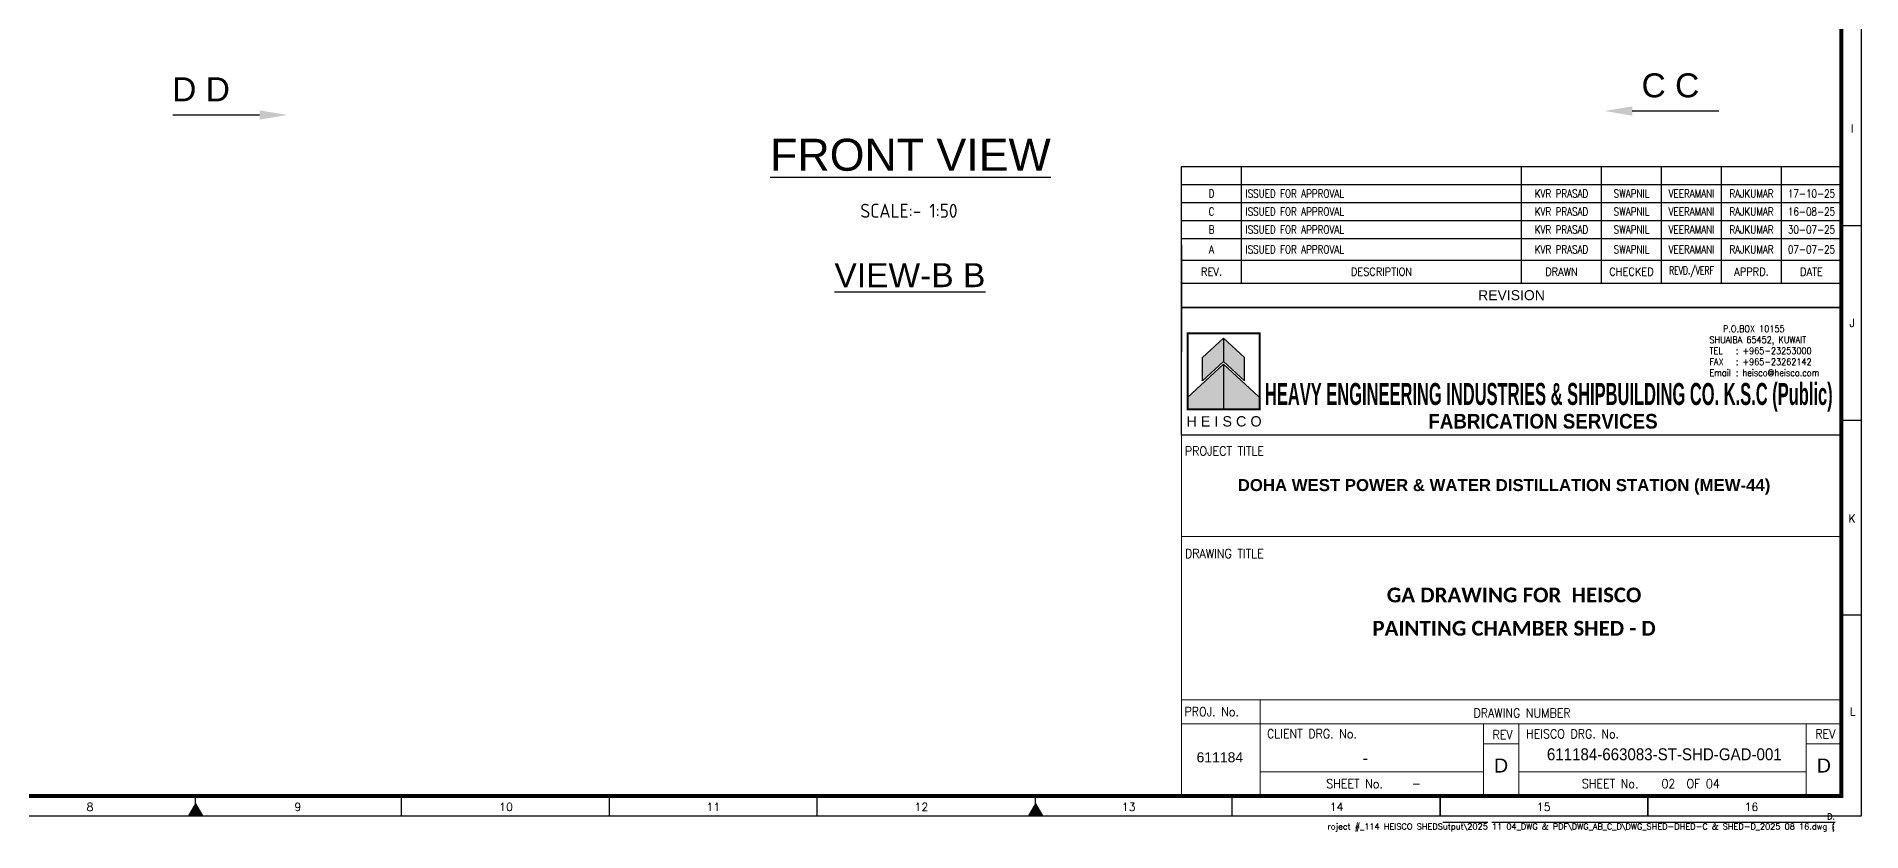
# Model space of a CAD drawing. Header units: millimetres. Extents: x -66 to 3621, y -1 to 3307.
# Drawn here: x 1325 to 1781.3, y 2713.4 to 2912.2 of the extents above; entities that cross this region are included whole.
import ezdxf
from ezdxf.enums import TextEntityAlignment as Align

# ---------------------------------------------------------------- set-up
doc = ezdxf.new("R2010")
doc.units = ezdxf.units.MM
for name, color, linetype in [('BORDER', 6, 'Continuous'), ('HEISCO', 7, 'Continuous'), ('TABLE', 4, 'Continuous')]:
    doc.layers.add(name, color=color, linetype=linetype)
doc.styles.add('ACISOTS', font='isocp.shx')
doc.styles.add('arial', font='arial.ttf')
doc.styles.add('HEISCO', font='ariblk.ttf')
doc.styles.add('HEISCO.', font='arial.ttf')
doc.styles.add('LOGO', font='ROMANS.SHX')
doc.styles.add('ROMANS', font='romans.shx', dxfattribs={"width": 0.8})
doc.styles.get("Standard").update_dxf_attribs({"font": 'arial.ttf'})

# ---------------------------------------------------------------- blocks, each defined once
blk = doc.blocks.new('A$7E96AC101B69')
blk.add_line((0, 1.17), (21.66, 1.17))
blk.add_solid([(21.66, 0), (21.66, 2.33), (28.66, 1.17)])
blk = doc.blocks.new('A1B')
at = {"layer": 'BORDER', "color": 1}
for p, q in [((837, 150.51), (832, 150.51)), ((837, 101.84), (832, 101.84)), ((837, 53.17), (832, 53.17)), ((471.94, 8), (471.94, 3)), ((523.88, 8), (523.88, 3)), ((575.81, 8), (575.81, 3)), ((679.69, 3), (679.69, 8)), ((731.63, 3), (731.63, 8)), ((731.63, 8), (731.63, 3)), ((731.63, 3), (731.63, 8)), ((783.56, 3), (783.56, 8)), ((783.56, 8), (783.56, 3))]:
    blk.add_line(p, q, dxfattribs=at)
at = {"layer": 'BORDER'}
for p, q in [((420.5, 6), (418.77, 3)), ((420.5, 5), (420.5, 8)), ((420.5, 3), (420.5, 8)), ((420.5, 6), (422.23, 3)), ((630.5, 6), (628.77, 3)), ((630.5, 3), (630.5, 8)), ((630.5, 6), (632.23, 3))]:
    blk.add_line(p, q, dxfattribs=at)
blk.add_lwpolyline([(837, 3), (837, 590), (3, 590), (3, 3)], close=True, dxfattribs=at)
at = {"layer": 'BORDER', "const_width": 1}
blk.add_lwpolyline([(8, 8), (832, 8), (832, 585), (8, 585)], close=True, dxfattribs=at)
at = {"layer": 'BORDER'}
for points in [[(422.23, 3), (418.77, 3), (420.5, 6)], [(632.23, 3), (628.77, 3), (630.5, 6)]]:
    blk.add_solid(points, dxfattribs=at)
at = {"color": 11, "insert": (830.38, 1.34), "char_height": 1.5, "width": 401.355, "attachment_point": 6, "style": 'ROMANS'}
blk.add_mtext('{\\W1;\\C1;D:\\Project #_114 HEISCO SHEDS\\Output\\2025 11 04_DWG & PDF\\DWG_AB_C_D\\DWG_SHED-D\\SHED-C & SHED-D_2025 08 16.dwg }', dxfattribs=at)
at = {"layer": 'BORDER', "color": 1, "style": 'ROMANS'}
for s, p in [('I', (834.69, 173.82)), ('J', (834.67, 125.23)), ('K', (834.62, 76.36)), ('L', (834.8, 28.07)), ('8', (394.13, 4.25)), ('9', (446.1, 4.25)), ('10', (498.13, 4.25)), ('11', (549.97, 4.25)), ('12', (601.96, 4.25)), ('13', (653.79, 4.25)), ('14', (705.77, 4.25)), ('15', (757.56, 4.25)), ('16', (809.48, 4.25))]:
    blk.add_text(s, height=2, dxfattribs=at).set_placement(p, align=Align.CENTER)
blk = doc.blocks.new('A$C61D9601B')
at = {"layer": 'HEISCO'}
for color, points in [(34, [(5.84, -8.9), (5.84, -15.38), (11.66, -10.02), (11.66, -3.54)]), (40, [(11.66, -3.54), (11.66, -10.02), (17.48, -15.38), (17.48, -8.9)]), (142, [(1.66, -19.99), (1.66, -23.3), (11.66, -23.3), (11.66, -10.78)]), (138, [(11.66, -10.78), (11.66, -23.3), (21.66, -23.3), (21.66, -19.99)])]:
    blk.add_hatch(color=color, dxfattribs=at).paths.add_polyline_path(points)
blk.add_line((11.66, -10.78), (11.66, -23.3))
blk.add_line((11.66, -10.78), (11.66, -23.3))
at = {"layer": 'HEISCO', "color": 142, "true_color": 0x00a8e1}
blk.add_line((11.66, -10.78), (1.66, -19.99), dxfattribs=at)
at = {"layer": 'HEISCO', "color": 138, "true_color": 0x004961}
for q in [(11.66, -23.3), (21.38, -19.73), (11.66, -23.3)]:
    blk.add_line((11.66, -10.78), q, dxfattribs=at)
at = {"layer": 'HEISCO', "color": 142, "true_color": 0x00a8e1, "const_width": 0.559}
blk.add_lwpolyline([(21.66, -23.3), (21.66, -2.17), (1.66, -2.17), (1.66, -23.3)], close=True, dxfattribs=at)
at = {"layer": 'HEISCO', "color": 34, "true_color": 0xa85400}
blk.add_lwpolyline([(5.84, -8.9), (11.66, -3.54), (11.66, -10.02), (5.84, -15.38)], close=True, dxfattribs=at)
at = {"layer": 'HEISCO', "color": 40, "true_color": 0xffc038}
blk.add_lwpolyline([(17.48, -8.9), (11.66, -3.54), (11.66, -10.02), (17.48, -15.38)], close=True, dxfattribs=at)
at = {"layer": 'HEISCO', "color": 7, "linetype": 'Continuous', "style": 'HEISCO.'}
blk.add_text('H E I S C O', height=2.8666, dxfattribs=at).set_placement((11.77, -26.65), align=Align.MIDDLE_CENTER)
blk = doc.blocks.new('165-HEISCO')
at = {"layer": 'HEISCO', "color": 6}
blk.add_lwpolyline([(0, 32), (165, 32), (165, 0), (0, 0)], close=True, dxfattribs=at)
at = {"layer": 'HEISCO', "xscale": 0.9, "yscale": 0.9, "zscale": 0.9}
blk.add_blockref('A$C61D9601B', (0.03, 27.46), dxfattribs=at)
at = {"layer": 'HEISCO', "color": 7, "linetype": 'ByBlock', "style": 'HEISCO', "width": 0.471616}
blk.add_text('HEAVY ENGINEERING INDUSTRIES & SHIPBUILDING CO. K.S.C (Public)', height=5.5, dxfattribs=at).set_placement((20.87, 7.57), (162.79, 7.57), align=Align.FIT)
at = {"layer": 'HEISCO', "color": 7, "linetype": 'ByBlock', "style": 'HEISCO', "width": 0.8}
blk.add_text('FABRICATION SERVICES', height=3.6667, dxfattribs=at).set_placement((90.37, 3.51), align=Align.MIDDLE_CENTER)
at = {"layer": 'HEISCO', "color": 3, "insert": (131.98, 27.45), "char_height": 1.65, "width": 30.9183, "attachment_point": 1, "style": 'LOGO'}
blk.add_mtext('\\pxsm1,ql;   {\\W0.9;P.O.BOX 10155\\P\\pt3,4;SHUAIBA 65452, KUWAIT \\P\\pt4;TEL^I: +965-23253000 \\PFAX^I: +965-23262142 \\PEmail^I: heisco@heisco.com}', dxfattribs=at)
blk = doc.blocks.new('*T6011')
at = {"layer": 'TABLE', "color": 4}
for p, q in [((0, 35.16), (165, 35.16)), ((0, 0), (0, 35.16)), ((15, 6), (15, 35.16)), ((85, 6), (85, 35.16)), ((105, 6), (105, 35.16)), ((120, 6), (120, 35.16)), ((135, 6), (135, 35.16)), ((150, 6), (150, 35.16)), ((165, 0), (165, 35.16)), ((0, 11.77), (165, 11.77)), ((0, 6), (15, 6)), ((0, 0), (165, 0))]:
    blk.add_line(p, q, dxfattribs=at)
at = {"layer": 'TABLE', "color": 8}
for p, q in [((0, 30.66), (165, 30.66)), ((0, 26.16), (165, 26.16)), ((0, 21.66), (165, 21.66)), ((0, 17.16), (165, 17.16))]:
    blk.add_line(p, q, dxfattribs=at)
at = {"layer": 'TABLE', "color": 0, "lineweight": -2}
blk.add_line((15, 6), (165, 6), dxfattribs=at)
at = {"layer": 'TABLE', "color": 7}
for s, insert, char_height, width, attachment_point, style in [('D', (7.5, 28.41), 2, 13, 5, 'ROMANS'), ('ISSUED FOR APPROVAL', (16, 28.41), 2, 68, 4, 'ROMANS'), ('KVR PRASAD', (95, 28.41), 2, 18, 5, 'ROMANS'), ('SWAPNIL', (112.5, 28.41), 2, 13, 5, 'ROMANS'), ('VEERAMANI', (127.5, 28.41), 2, 13, 5, 'ROMANS'), ('RAJKUMAR', (142.5, 28.41), 2, 13, 5, 'ROMANS'), ('17-10-25', (157.5, 28.41), 2, 13, 5, 'ROMANS'), ('C', (7.5, 23.91), 2, 13, 5, 'ROMANS'), ('ISSUED FOR APPROVAL', (16, 23.91), 2, 68, 4, 'ROMANS'), ('KVR PRASAD', (95, 23.91), 2, 18, 5, 'ROMANS'), ('SWAPNIL', (112.5, 23.91), 2, 13, 5, 'ROMANS'), ('VEERAMANI', (127.5, 23.91), 2, 13, 5, 'ROMANS'), ('RAJKUMAR', (142.5, 23.91), 2, 13, 5, 'ROMANS'), ('16-08-25', (157.5, 23.91), 2, 13, 5, 'ROMANS'), ('B', (7.5, 19.41), 2, 13, 5, 'ROMANS'), ('ISSUED FOR APPROVAL', (16, 19.41), 2, 68, 4, 'ROMANS'), ('KVR PRASAD', (95, 19.41), 2, 18, 5, 'ROMANS'), ('SWAPNIL', (112.5, 19.41), 2, 13, 5, 'ROMANS'), ('VEERAMANI', (127.5, 19.41), 2, 13, 5, 'ROMANS'), ('RAJKUMAR', (142.5, 19.41), 2, 13, 5, 'ROMANS'), ('30-07-25', (157.5, 19.41), 2, 13, 5, 'ROMANS'), ('{\\W0.9;REV.}', (7.5, 8.89), 2, 13, 5, 'ROMANS'), ('{\\W0.9;DESCRIPTION}', (50, 8.89), 2, 68, 5, 'ROMANS'), ('{\\W0.9;DRAWN}', (95, 8.89), 2, 18, 5, 'ROMANS'), ('{\\W0.9;CHECKED}', (112.5, 8.89), 2, 13, 5, 'ROMANS'), ('{\\W0.7;REVD./VERF}', (127.5, 8.89), 2, 13, 5, 'ROMANS'), ('{\\W0.9;APPRD.}', (142.5, 8.89), 2, 13, 5, 'ROMANS'), ('{\\W0.9;DATE}', (157.5, 8.89), 2, 13, 5, 'ROMANS'), ('{\\C7;REVISION}', (82.5, 3), 2.5, 163, 5, 'arial')]:
    blk.add_mtext(s, dxfattribs=dict(at, insert=insert, char_height=char_height, width=width, attachment_point=attachment_point, style=style))
at = {"layer": 'TABLE', "color": 3, "char_height": 2, "style": 'ROMANS'}
for s, insert, width, attachment_point in [('A', (7.5, 14.46), 13, 5), ('ISSUED FOR APPROVAL', (16, 14.46), 68, 4), ('KVR PRASAD', (95, 14.46), 18, 5), ('SWAPNIL', (112.5, 14.46), 13, 5), ('VEERAMANI', (127.5, 14.46), 13, 5), ('RAJKUMAR', (142.5, 14.46), 13, 5), ('07-07-25', (157.5, 14.46), 13, 5)]:
    blk.add_mtext(s, dxfattribs=dict(at, insert=insert, width=width, attachment_point=attachment_point))

msp = doc.modelspace()

# ---------------------------------------------------------------- linework, layer by layer
at = {"layer": 'BORDER'}
for p, q in [((1611.2595, 2879.64381), (1776.2595, 2879.64381)), ((1611.2595, 2860.04859), (1611.2595, 2833.30788)), ((1776.2595, 2860.04859), (1776.2595, 2833.30788)), ((1611.2595, 2844.4569), (1776.2595, 2844.4569))]:
    msp.add_line(p, q, dxfattribs=at)
at = {"layer": 'BORDER', "color": 8, "lineweight": 0}
for p, q in [((1686.74539, 2735.33669), (1695.56328, 2735.33669)), ((1767.44161, 2735.33669), (1776.2595, 2735.33669))]:
    msp.add_line(p, q, dxfattribs=at)
at = {"layer": 'BORDER', "color": 6, "lineweight": 0}
msp.add_lwpolyline([(1611.2595, 2812.48571), (1776.2595, 2812.48571), (1776.2595, 2722.33669), (1611.2595, 2722.33669)], close=True, dxfattribs=at)
for points in [[(1611.2595, 2787.13749), (1776.2595, 2787.13749)], [(1611.2595, 2746.33669), (1776.2595, 2746.33669)], [(1630.92624, 2746.33669), (1630.92624, 2722.33669)], [(1611.2595, 2740.33669), (1776.2595, 2740.33669)], [(1686.74539, 2740.33669), (1686.74539, 2722.33669)], [(1695.56328, 2740.33669), (1695.56328, 2722.33669)], [(1767.44161, 2740.33669), (1767.44161, 2722.33669)]]:
    msp.add_lwpolyline(points, dxfattribs=at)
at = {"layer": 'BORDER', "color": 8, "lineweight": 0}
for points in [[(1630.92624, 2728.33669), (1686.74539, 2728.33669)], [(1695.56328, 2728.33669), (1767.44161, 2728.33669)]]:
    msp.add_lwpolyline(points, dxfattribs=at)

# ---------------------------------------------------------------- block references
for name, p in [('A1B', (944.2595, 2714.33669)), ('A$7E96AC101B69', (1359.11831, 2891.38324)), ('*T6011', (1611.2595, 2844.48571))]:
    msp.add_blockref(name, p)
at = {"xscale": -1}
msp.add_blockref('A$7E96AC101B69', (1745.61731, 2892.37051), dxfattribs=at)
at = {"layer": 'HEISCO'}
msp.add_blockref('165-HEISCO', (1611.2595, 2812.48571), dxfattribs=at)

# ---------------------------------------------------------------- texts
at = {"color": 130}
for s, p in [('D D', (1358.93655, 2898.96642)), ('C C', (1726.2712, 2899.9537))]:
    msp.add_text(s, height=6, dxfattribs=at).set_placement(p, align=Align.MIDDLE_LEFT)
at = {"attachment_point": 5}
for s, insert, char_height in [('{\\LFRONT VIEW}', (1543.49137, 2882.55168), 8), ('{\\LVIEW-B B}', (1543.36175, 2852.50347), 6)]:
    msp.add_mtext(s, dxfattribs=dict(at, insert=insert, char_height=char_height))
at = {"insert": (1530.96972, 2870.35527), "char_height": 3.5, "attachment_point": 1, "style": 'ACISOTS'}
msp.add_mtext('SCALE:- 1:50', dxfattribs=at)
at = {"layer": 'BORDER', "color": 3, "style": 'ROMANS', "width": 0.9}
for s, p in [('PROJECT TITLE', (1612.0951, 2807.41995)), ('DRAWING TITLE', (1612.12212, 2781.79437)), ('PROJ. No.', (1611.99952, 2742.27747)), ('DRAWING NUMBER', (1684.24889, 2741.92919)), ('CLIENT DRG. No.', (1632.63131, 2736.7322)), ('HEISCO DRG. No.', (1697.3863, 2736.71244)), ('SHEET No.    -', (1647.45777, 2724.26044)), ('SHEET No.   02  OF 04', (1711.34392, 2724.26044))]:
    msp.add_text(s, height=2.25, dxfattribs=at).set_placement(p)
for p in [(1691.53463, 2736.50638), (1772.23085, 2736.71754)]:
    msp.add_text('REV', height=2.25, dxfattribs=at).set_placement(p, align=Align.CENTER)
at = {"layer": 'BORDER', "color": 7, "style": 'arial'}
for s, insert, char_height, width, attachment_point in [('{\\fArial|b1|i0|c0|p34;DOHA WEST POWER & WATER DISTILLATION STATION (MEW-44)}', (1691.89846, 2799.57938), 3, 163.2446491, 5), ('{\\fCalibri|b1|i0|c0|p2;\\H1.2308x;GA DRAWING FOR  HEISCO}', (1694.40709, 2772.5361), 3, 163.2446491, 5), ('{\\fCalibri|b1|i0|c0|p2;\\H1.2308x;PAINTING CHAMBER SHED - D}', (1694.40709, 2764.21683), 3, 163.2446491, 5), ('611184', (1620.85234, 2733.2266), 2.5, 24.9498763, 2), ('{\\W0.9;611184-663083-ST-SHD-GAD-001}', (1731.96206, 2734.2282), 3, 43.6131774, 2), ('-', (1657.21882, 2733.33403), 3, 47.4853409, 2), ('D', (1691.15802, 2729.92402), 3.5, 6.2972783, 5), ('D', (1771.85424, 2729.92402), 3.5, 6.2972783, 5)]:
    msp.add_mtext(s, dxfattribs=dict(at, insert=insert, char_height=char_height, width=width, attachment_point=attachment_point))

doc.saveas('drawing.dxf')
